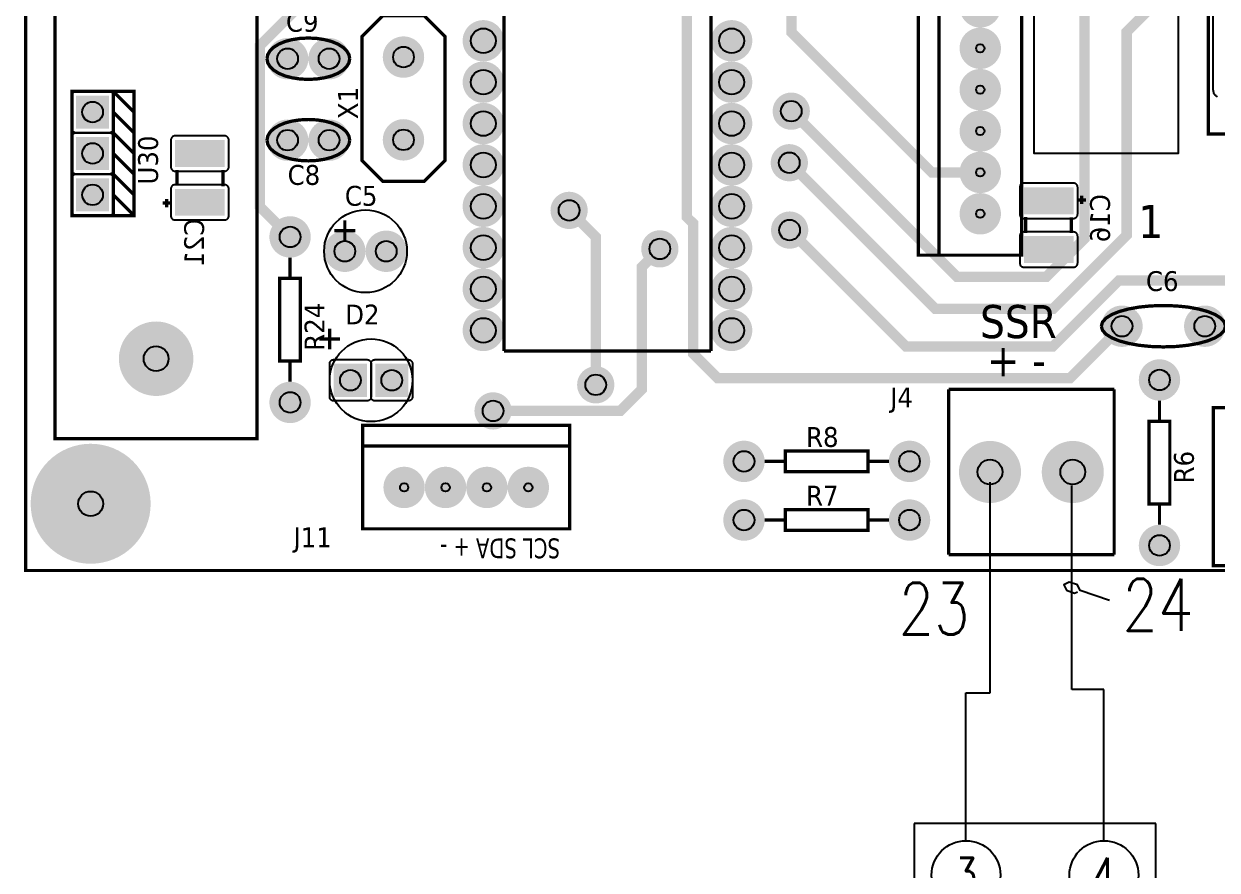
# Model space of a CAD drawing. Header units: millimetres. Extents: x 123.5 to 144.3, y 105.4 to 121.6.
# Drawn here: x 129.472 to 133.797, y 109.283 to 112.351 of the extents above; entities that cross this region are included whole.
import ezdxf
from ezdxf.enums import TextEntityAlignment as Align

# ---------------------------------------------------------------- set-up
doc = ezdxf.new("R2010")
doc.units = ezdxf.units.MM
for name, color, linetype in [('DESC', 250, 'Continuous'), ('SYMS', 7, 'Continuous'), ('TAGS', 250, 'Continuous'), ('TERMS', 250, 'Continuous'), ('WIRES', 7, 'Continuous')]:
    doc.layers.add(name, color=color, linetype=linetype)
doc.layers.add('WIRENO', color=7, linetype='Continuous', true_color=0x000000)
doc.styles.get("Standard").update_dxf_attribs({"font": 'tahoma.ttf'})
doc.styles.add('WD', font='romans.shx')

# ---------------------------------------------------------------- blocks, each defined once
blk = doc.blocks.new('RPAD')
blk.add_trace([(-0.5, -0.5), (-0.5, 0.5), (0.5, -0.5), (0.5, 0.5)])
blk = doc.blocks.new('EPAD')
at = {"const_width": 0.5}
blk.add_lwpolyline([(-0.25, 0, 1), (0.25, 0, 1)], format="xyb", close=True, dxfattribs=at)
blk = doc.blocks.new('IncubadoraCard')
for points, const_width in [([(129.93, 110.7993), (135.0875, 110.7993), (135.0875, 114.5355), (129.93, 114.5355), (129.93, 110.7993)], 0.008), ([(129.93, 110.7993), (135.0875, 110.7993), (135.0875, 114.5355), (129.93, 114.5355), (129.93, 110.7993)], 0.008), ([(129.93, 110.7993), (135.0875, 110.7993), (135.0875, 114.5355), (129.93, 114.5355), (129.93, 110.7993)], 0.008), ([(132.087, 111.5614), (132.337, 111.5614), (132.337, 113.6614), (132.087, 113.6614), (132.087, 111.5614)], 0.008), ([(132.087, 111.5614), (132.337, 111.5614), (132.337, 113.6614), (132.087, 113.6614), (132.087, 111.5614)], 0.008), ([(132.087, 111.5614), (132.337, 111.5614), (132.337, 113.6614), (132.087, 113.6614), (132.087, 111.5614)], 0.008), ([(132.137, 111.5614), (132.137, 113.6614)], 0.008), ([(132.137, 111.5614), (132.137, 113.6614)], 0.008), ([(132.137, 111.5614), (132.137, 113.6614)], 0.008), ([(131.0862, 113.3295), (131.0862, 111.3295)], 0.008), ([(131.0862, 113.3295), (131.0862, 111.3295)], 0.008), ([(131.0862, 113.3295), (131.0862, 111.3295)], 0.008), ([(131.5862, 113.3295), (131.5862, 111.3295)], 0.008), ([(131.5862, 113.3295), (131.5862, 111.3295)], 0.008), ([(131.5862, 113.3295), (131.5862, 111.3295)], 0.008), ([(132.237, 111.7614), (132.1198, 111.7614), (131.7807, 112.1004), (131.7807, 112.5313), (131.7603, 112.5517)], 0.025), ([(130.0015, 111.1182), (130.4897, 111.1182), (130.4897, 112.4962), (130.0015, 112.4962), (130.0015, 111.1182)], 0.008), ([(130.0015, 111.1182), (130.4897, 111.1182), (130.4897, 112.4962), (130.0015, 112.4962), (130.0015, 111.1182)], 0.008), ([(130.0015, 111.1182), (130.4897, 111.1182), (130.4897, 112.4962), (130.0015, 112.4962), (130.0015, 111.1182)], 0.008), ([(131.7803, 111.9094), (132.1808, 111.509), (132.3965, 111.509), (132.489, 111.6015), (132.489, 112.2165), (132.7567, 112.4842)], 0.025), ([(132.9269, 112.4374), (132.5908, 112.1013), (132.5908, 111.6097), (132.4129, 111.4318), (132.1286, 111.4318), (131.7756, 111.7848)], 0.025), ([(130.5693, 111.6055), (130.496, 111.6788), (130.496, 112.0673), (130.5882, 112.1594), (130.8392, 112.1594), (130.9457, 112.2795)], 0.025), ([(131.5283, 112.2778), (131.5283, 111.6529), (131.543, 111.6383), (131.543, 111.3239), (131.6031, 111.2638), (132.4535, 111.2638), (132.5795, 111.3897)], 0.025), ([(132.7882, 111.8543), (133.9417, 111.8543), (133.9417, 112.2362), (132.7882, 112.2362), (132.7882, 111.8543)], 0.008), ([(132.7882, 111.8543), (133.9417, 111.8543), (133.9417, 112.2362), (132.7882, 112.2362), (132.7882, 111.8543)], 0.008), ([(132.7882, 111.8543), (133.9417, 111.8543), (133.9417, 112.2362), (132.7882, 112.2362), (132.7882, 111.8543)], 0.008), ([(130.7433, 111.7901), (130.7433, 112.0901), (130.7933, 112.1401), (130.8933, 112.1401), (130.9433, 112.0901), (130.9433, 111.7901), (130.8933, 111.7401), (130.7933, 111.7401), (130.7433, 111.7901)], 0.008), ([(130.7433, 111.7901), (130.7433, 112.0901), (130.7933, 112.1401), (130.8933, 112.1401), (130.9433, 112.0901), (130.9433, 111.7901), (130.8933, 111.7401), (130.7933, 111.7401), (130.7433, 111.7901)], 0.008), ([(130.7433, 111.7901), (130.7433, 112.0901), (130.7933, 112.1401), (130.8933, 112.1401), (130.9433, 112.0901), (130.9433, 111.7901), (130.8933, 111.7401), (130.7933, 111.7401), (130.7433, 111.7901)], 0.008), ([(130.5134, 112.0362), (130.5154, 112.0464), (130.5211, 112.0558), (130.5303, 112.0643), (130.5424, 112.0717), (130.5571, 112.0778), (130.5741, 112.0823), (130.593, 112.0852), (130.6134, 112.0862)], 0.008), ([(130.5134, 112.0362), (130.5154, 112.0464), (130.5211, 112.0558), (130.5303, 112.0643), (130.5424, 112.0717), (130.5571, 112.0778), (130.5741, 112.0823), (130.593, 112.0852), (130.6134, 112.0862)], 0.008), ([(130.5134, 112.0362), (130.5154, 112.0464), (130.5211, 112.0558), (130.5303, 112.0643), (130.5424, 112.0717), (130.5571, 112.0778), (130.5741, 112.0823), (130.593, 112.0852), (130.6134, 112.0862)], 0.008), ([(130.7134, 112.0362), (130.7114, 112.0464), (130.7056, 112.0558), (130.6965, 112.0643), (130.6844, 112.0717), (130.6696, 112.0778), (130.6526, 112.0823), (130.6338, 112.0852), (130.6134, 112.0862)], 0.008), ([(130.7134, 112.0362), (130.7114, 112.0464), (130.7056, 112.0558), (130.6965, 112.0643), (130.6844, 112.0717), (130.6696, 112.0778), (130.6526, 112.0823), (130.6338, 112.0852), (130.6134, 112.0862)], 0.008), ([(130.7134, 112.0362), (130.7114, 112.0464), (130.7056, 112.0558), (130.6965, 112.0643), (130.6844, 112.0717), (130.6696, 112.0778), (130.6526, 112.0823), (130.6338, 112.0852), (130.6134, 112.0862)], 0.008), ([(130.5134, 112.0362), (130.5154, 112.026), (130.5211, 112.0166), (130.5303, 112.0081), (130.5424, 112.0007), (130.5571, 111.9946), (130.5741, 111.9901), (130.593, 111.9872), (130.6134, 111.9862)], 0.008), ([(130.5134, 112.0362), (130.5154, 112.026), (130.5211, 112.0166), (130.5303, 112.0081), (130.5424, 112.0007), (130.5571, 111.9946), (130.5741, 111.9901), (130.593, 111.9872), (130.6134, 111.9862)], 0.008), ([(130.5134, 112.0362), (130.5154, 112.026), (130.5211, 112.0166), (130.5303, 112.0081), (130.5424, 112.0007), (130.5571, 111.9946), (130.5741, 111.9901), (130.593, 111.9872), (130.6134, 111.9862)], 0.008), ([(130.7134, 112.0362), (130.7114, 112.026), (130.7056, 112.0166), (130.6965, 112.0081), (130.6844, 112.0007), (130.6696, 111.9946), (130.6526, 111.9901), (130.6338, 111.9872), (130.6134, 111.9862)], 0.008), ([(130.7134, 112.0362), (130.7114, 112.026), (130.7056, 112.0166), (130.6965, 112.0081), (130.6844, 112.0007), (130.6696, 111.9946), (130.6526, 111.9901), (130.6338, 111.9872), (130.6134, 111.9862)], 0.008), ([(130.7134, 112.0362), (130.7114, 112.026), (130.7056, 112.0166), (130.6965, 112.0081), (130.6844, 112.0007), (130.6696, 111.9946), (130.6526, 111.9901), (130.6338, 111.9872), (130.6134, 111.9862)], 0.008), ([(130.0421, 111.6572), (130.1421, 111.6572), (130.1421, 111.9572), (130.0421, 111.9572), (130.0421, 111.6572)], 0.008), ([(130.0421, 111.6572), (130.1421, 111.6572), (130.1421, 111.9572), (130.0421, 111.9572), (130.0421, 111.6572)], 0.008), ([(130.0421, 111.6572), (130.1421, 111.6572), (130.1421, 111.9572), (130.0421, 111.9572), (130.0421, 111.6572)], 0.008), ([(130.1421, 111.9572), (130.1921, 111.9572), (130.1921, 111.6572), (130.1421, 111.6572)], 0.008), ([(130.1421, 111.9572), (130.1921, 111.9072)], 0.008), ([(130.1421, 111.9572), (130.1921, 111.9572), (130.1921, 111.6572), (130.1421, 111.6572)], 0.008), ([(130.1421, 111.9572), (130.1921, 111.9072)], 0.008), ([(130.1421, 111.9572), (130.1921, 111.9572), (130.1921, 111.6572), (130.1421, 111.6572)], 0.008), ([(130.1421, 111.9572), (130.1921, 111.9072)], 0.008), ([(130.1421, 111.9072), (130.1921, 111.8572)], 0.008), ([(130.1421, 111.9072), (130.1921, 111.8572)], 0.008), ([(130.1421, 111.9072), (130.1921, 111.8572)], 0.008), ([(130.5134, 111.8393), (130.5154, 111.8495), (130.5211, 111.859), (130.5303, 111.8675), (130.5424, 111.8748), (130.5571, 111.8809), (130.5741, 111.8855), (130.593, 111.8883), (130.6134, 111.8893)], 0.008), ([(130.5134, 111.8393), (130.5154, 111.8495), (130.5211, 111.859), (130.5303, 111.8675), (130.5424, 111.8748), (130.5571, 111.8809), (130.5741, 111.8855), (130.593, 111.8883), (130.6134, 111.8893)], 0.008), ([(130.5134, 111.8393), (130.5154, 111.8495), (130.5211, 111.859), (130.5303, 111.8675), (130.5424, 111.8748), (130.5571, 111.8809), (130.5741, 111.8855), (130.593, 111.8883), (130.6134, 111.8893)], 0.008), ([(130.7134, 111.8393), (130.7114, 111.8495), (130.7056, 111.859), (130.6965, 111.8675), (130.6844, 111.8748), (130.6696, 111.8809), (130.6526, 111.8855), (130.6338, 111.8883), (130.6134, 111.8893)], 0.008), ([(130.7134, 111.8393), (130.7114, 111.8495), (130.7056, 111.859), (130.6965, 111.8675), (130.6844, 111.8748), (130.6696, 111.8809), (130.6526, 111.8855), (130.6338, 111.8883), (130.6134, 111.8893)], 0.008), ([(130.7134, 111.8393), (130.7114, 111.8495), (130.7056, 111.859), (130.6965, 111.8675), (130.6844, 111.8748), (130.6696, 111.8809), (130.6526, 111.8855), (130.6338, 111.8883), (130.6134, 111.8893)], 0.008), ([(130.1421, 111.8572), (130.1921, 111.8072)], 0.008), ([(130.1421, 111.8572), (130.1921, 111.8072)], 0.008), ([(130.1421, 111.8572), (130.1921, 111.8072)], 0.008), ([(130.5134, 111.8393), (130.5154, 111.8292), (130.5211, 111.8197), (130.5303, 111.8112), (130.5424, 111.8038), (130.5571, 111.7978), (130.5741, 111.7932), (130.593, 111.7903), (130.6134, 111.7893)], 0.008), ([(130.5134, 111.8393), (130.5154, 111.8292), (130.5211, 111.8197), (130.5303, 111.8112), (130.5424, 111.8038), (130.5571, 111.7978), (130.5741, 111.7932), (130.593, 111.7903), (130.6134, 111.7893)], 0.008), ([(130.5134, 111.8393), (130.5154, 111.8292), (130.5211, 111.8197), (130.5303, 111.8112), (130.5424, 111.8038), (130.5571, 111.7978), (130.5741, 111.7932), (130.593, 111.7903), (130.6134, 111.7893)], 0.008), ([(130.7134, 111.8393), (130.7114, 111.8292), (130.7056, 111.8197), (130.6965, 111.8112), (130.6844, 111.8038), (130.6696, 111.7978), (130.6526, 111.7932), (130.6338, 111.7903), (130.6134, 111.7893)], 0.008), ([(130.7134, 111.8393), (130.7114, 111.8292), (130.7056, 111.8197), (130.6965, 111.8112), (130.6844, 111.8038), (130.6696, 111.7978), (130.6526, 111.7932), (130.6338, 111.7903), (130.6134, 111.7893)], 0.008), ([(130.7134, 111.8393), (130.7114, 111.8292), (130.7056, 111.8197), (130.6965, 111.8112), (130.6844, 111.8038), (130.6696, 111.7978), (130.6526, 111.7932), (130.6338, 111.7903), (130.6134, 111.7893)], 0.008), ([(130.1421, 111.8072), (130.1921, 111.7572)], 0.008), ([(130.1421, 111.8072), (130.1921, 111.7572)], 0.008), ([(130.1421, 111.8072), (130.1921, 111.7572)], 0.008), ([(130.1421, 111.7572), (130.1921, 111.7072)], 0.008), ([(130.1421, 111.7572), (130.1921, 111.7072)], 0.008), ([(130.1421, 111.7572), (130.1921, 111.7072)], 0.008), ([(130.2962, 111.7671), (130.2962, 111.7291)], 0.008), ([(130.2962, 111.7671), (130.2962, 111.7291)], 0.008), ([(130.2962, 111.7671), (130.2962, 111.7291)], 0.008), ([(130.4072, 111.7671), (130.4072, 111.7281)], 0.008), ([(130.4072, 111.7671), (130.4072, 111.7281)], 0.008), ([(130.4072, 111.7671), (130.4072, 111.7281)], 0.008), ([(130.1421, 111.7072), (130.1921, 111.6572)], 0.008), ([(130.1421, 111.7072), (130.1921, 111.6572)], 0.008), ([(130.1421, 111.7072), (130.1921, 111.6572)], 0.008), ([(132.4824, 111.6849), (132.4824, 111.7049)], 0.008), ([(132.4824, 111.6849), (132.4824, 111.7049)], 0.008), ([(132.4824, 111.6849), (132.4824, 111.7049)], 0.008), ([(130.2812, 111.6871), (130.2612, 111.6871)], 0.008), ([(130.2812, 111.6871), (130.2612, 111.6871)], 0.008), ([(130.2812, 111.6871), (130.2612, 111.6871)], 0.008), ([(130.2712, 111.6971), (130.2712, 111.6771)], 0.008), ([(130.2712, 111.6971), (130.2712, 111.6771)], 0.008), ([(130.2712, 111.6971), (130.2712, 111.6771)], 0.008), ([(131.3079, 111.248), (131.3079, 111.6052), (131.2435, 111.6696)], 0.025), ([(132.4724, 111.6949), (132.4924, 111.6949)], 0.008), ([(132.4724, 111.6949), (132.4924, 111.6949)], 0.008), ([(132.4724, 111.6949), (132.4924, 111.6949)], 0.008), ([(130.7016, 111.6458), (130.7016, 111.5958)], 0.008), ([(130.7016, 111.6458), (130.7016, 111.5958)], 0.008), ([(130.7016, 111.6458), (130.7016, 111.5958)], 0.008), ([(132.3464, 111.6149), (132.3464, 111.6539)], 0.008), ([(132.3464, 111.6149), (132.3464, 111.6539)], 0.008), ([(132.3464, 111.6149), (132.3464, 111.6539)], 0.008), ([(132.4574, 111.6149), (132.4574, 111.6529)], 0.008), ([(132.4574, 111.6149), (132.4574, 111.6529)], 0.008), ([(132.4574, 111.6149), (132.4574, 111.6529)], 0.008), ([(130.6766, 111.6208), (130.7266, 111.6208)], 0.008), ([(130.6766, 111.6208), (130.7266, 111.6208)], 0.008), ([(130.6766, 111.6208), (130.7266, 111.6208)], 0.008), ([(131.7764, 111.622), (132.0576, 111.3408), (132.4125, 111.3408), (132.5717, 111.5), (132.9732, 111.5)], 0.025), ([(131.0598, 111.185), (131.3669, 111.185), (131.4192, 111.2373), (131.4192, 111.5329), (131.4628, 111.5766)], 0.025), ([(130.5693, 111.5555), (130.5693, 111.5055)], 0.008), ([(130.5693, 111.5555), (130.5693, 111.5055)], 0.008), ([(130.5693, 111.5555), (130.5693, 111.5055)], 0.008), ([(130.5443, 111.3055), (130.5943, 111.3055), (130.5943, 111.5055), (130.5443, 111.5055), (130.5443, 111.3055)], 0.008), ([(130.5443, 111.3055), (130.5943, 111.3055), (130.5943, 111.5055), (130.5443, 111.5055), (130.5443, 111.3055)], 0.008), ([(130.5443, 111.3055), (130.5943, 111.3055), (130.5943, 111.5055), (130.5443, 111.5055), (130.5443, 111.3055)], 0.008), ([(132.5295, 111.3897), (132.5325, 111.3999), (132.5412, 111.4094), (132.5548, 111.4179), (132.573, 111.4252), (132.5952, 111.4313), (132.6207, 111.4359), (132.649, 111.4387), (132.6795, 111.4397)], 0.008), ([(132.5295, 111.3897), (132.5325, 111.3999), (132.5412, 111.4094), (132.5548, 111.4179), (132.573, 111.4252), (132.5952, 111.4313), (132.6207, 111.4359), (132.649, 111.4387), (132.6795, 111.4397)], 0.008), ([(132.5295, 111.3897), (132.5325, 111.3999), (132.5412, 111.4094), (132.5548, 111.4179), (132.573, 111.4252), (132.5952, 111.4313), (132.6207, 111.4359), (132.649, 111.4387), (132.6795, 111.4397)], 0.008), ([(132.8295, 111.3897), (132.8266, 111.3999), (132.818, 111.4094), (132.8045, 111.4179), (132.7864, 111.4252), (132.7643, 111.4313), (132.7388, 111.4359), (132.7104, 111.4387), (132.6795, 111.4397)], 0.008), ([(132.8295, 111.3897), (132.8266, 111.3999), (132.818, 111.4094), (132.8045, 111.4179), (132.7864, 111.4252), (132.7643, 111.4313), (132.7388, 111.4359), (132.7104, 111.4387), (132.6795, 111.4397)], 0.008), ([(132.8295, 111.3897), (132.8266, 111.3999), (132.818, 111.4094), (132.8045, 111.4179), (132.7864, 111.4252), (132.7643, 111.4313), (132.7388, 111.4359), (132.7104, 111.4387), (132.6795, 111.4397)], 0.008), ([(130.665, 111.384), (130.665, 111.334)], 0.008), ([(130.665, 111.384), (130.665, 111.334)], 0.008), ([(130.665, 111.384), (130.665, 111.334)], 0.008), ([(132.5295, 111.3897), (132.5325, 111.3796), (132.5412, 111.3701), (132.5548, 111.3616), (132.573, 111.3542), (132.5952, 111.3482), (132.6207, 111.3436), (132.649, 111.3407), (132.6795, 111.3397)], 0.008), ([(132.5295, 111.3897), (132.5325, 111.3796), (132.5412, 111.3701), (132.5548, 111.3616), (132.573, 111.3542), (132.5952, 111.3482), (132.6207, 111.3436), (132.649, 111.3407), (132.6795, 111.3397)], 0.008), ([(132.5295, 111.3897), (132.5325, 111.3796), (132.5412, 111.3701), (132.5548, 111.3616), (132.573, 111.3542), (132.5952, 111.3482), (132.6207, 111.3436), (132.649, 111.3407), (132.6795, 111.3397)], 0.008), ([(132.8295, 111.3897), (132.8266, 111.3796), (132.818, 111.3701), (132.8045, 111.3616), (132.7864, 111.3542), (132.7643, 111.3482), (132.7388, 111.3436), (132.7104, 111.3407), (132.6795, 111.3397)], 0.008), ([(132.8295, 111.3897), (132.8266, 111.3796), (132.818, 111.3701), (132.8045, 111.3616), (132.7864, 111.3542), (132.7643, 111.3482), (132.7388, 111.3436), (132.7104, 111.3407), (132.6795, 111.3397)], 0.008), ([(132.8295, 111.3897), (132.8266, 111.3796), (132.818, 111.3701), (132.8045, 111.3616), (132.7864, 111.3542), (132.7643, 111.3482), (132.7388, 111.3436), (132.7104, 111.3407), (132.6795, 111.3397)], 0.008), ([(130.64, 111.359), (130.69, 111.359)], 0.008), ([(130.64, 111.359), (130.69, 111.359)], 0.008), ([(130.64, 111.359), (130.69, 111.359)], 0.008), ([(131.5862, 111.3295), (131.0862, 111.3295)], 0.008), ([(131.5862, 111.3295), (131.0862, 111.3295)], 0.008), ([(131.5862, 111.3295), (131.0862, 111.3295)], 0.008), ([(130.5693, 111.3055), (130.5693, 111.2555)], 0.008), ([(130.5693, 111.3055), (130.5693, 111.2555)], 0.008), ([(130.5693, 111.3055), (130.5693, 111.2555)], 0.008), ([(132.1606, 110.8374), (132.1606, 111.2374)], 0.008), ([(132.5606, 111.2374), (132.1606, 111.2374)], 0.008), ([(132.1606, 110.8374), (132.1606, 111.2374)], 0.008), ([(132.5606, 111.2374), (132.1606, 111.2374)], 0.008), ([(132.1606, 110.8374), (132.1606, 111.2374)], 0.008), ([(132.5606, 111.2374), (132.1606, 111.2374)], 0.008), ([(132.5606, 110.8374), (132.5606, 111.2374)], 0.008), ([(132.5606, 110.8374), (132.5606, 111.2374)], 0.008), ([(132.5606, 110.8374), (132.5606, 111.2374)], 0.008), ([(132.6701, 111.2098), (132.6701, 111.1598)], 0.008), ([(132.6701, 111.2098), (132.6701, 111.1598)], 0.008), ([(132.6701, 111.2098), (132.6701, 111.1598)], 0.008), ([(132.8, 110.811), (133.9535, 110.811), (133.9535, 111.1929), (132.8, 111.1929), (132.8, 110.811)], 0.008), ([(132.8, 110.811), (133.9535, 110.811), (133.9535, 111.1929), (132.8, 111.1929), (132.8, 110.811)], 0.008), ([(132.8, 110.811), (133.9535, 110.811), (133.9535, 111.1929), (132.8, 111.1929), (132.8, 110.811)], 0.008), ([(132.6451, 110.9598), (132.6951, 110.9598), (132.6951, 111.1598), (132.6451, 111.1598), (132.6451, 110.9598)], 0.008), ([(132.6451, 110.9598), (132.6951, 110.9598), (132.6951, 111.1598), (132.6451, 111.1598), (132.6451, 110.9598)], 0.008), ([(132.6451, 110.9598), (132.6951, 110.9598), (132.6951, 111.1598), (132.6451, 111.1598), (132.6451, 110.9598)], 0.008), ([(130.7449, 110.9), (131.2449, 110.9), (131.2449, 111.15), (130.7449, 111.15), (130.7449, 110.9)], 0.008), ([(130.7449, 110.9), (131.2449, 110.9), (131.2449, 111.15), (130.7449, 111.15), (130.7449, 110.9)], 0.008), ([(130.7449, 110.9), (131.2449, 110.9), (131.2449, 111.15), (130.7449, 111.15), (130.7449, 110.9)], 0.008), ([(130.7449, 111.1), (131.2449, 111.1)], 0.008), ([(130.7449, 111.1), (131.2449, 111.1)], 0.008), ([(130.7449, 111.1), (131.2449, 111.1)], 0.008), ([(131.7661, 111.038), (131.9661, 111.038), (131.9661, 111.088), (131.7661, 111.088), (131.7661, 111.038)], 0.008), ([(131.7661, 111.038), (131.9661, 111.038), (131.9661, 111.088), (131.7661, 111.088), (131.7661, 111.038)], 0.008), ([(131.7661, 111.038), (131.9661, 111.038), (131.9661, 111.088), (131.7661, 111.088), (131.7661, 111.038)], 0.008), ([(131.7161, 111.063), (131.7661, 111.063)], 0.008), ([(131.7161, 111.063), (131.7661, 111.063)], 0.008), ([(131.7161, 111.063), (131.7661, 111.063)], 0.008), ([(131.9661, 111.063), (132.0161, 111.063)], 0.008), ([(131.9661, 111.063), (132.0161, 111.063)], 0.008), ([(131.9661, 111.063), (132.0161, 111.063)], 0.008), ([(132.6701, 110.9598), (132.6701, 110.9098)], 0.008), ([(132.6701, 110.9598), (132.6701, 110.9098)], 0.008), ([(132.6701, 110.9598), (132.6701, 110.9098)], 0.008), ([(131.7161, 110.9212), (131.7661, 110.9212)], 0.008), ([(131.7161, 110.9212), (131.7661, 110.9212)], 0.008), ([(131.7161, 110.9212), (131.7661, 110.9212)], 0.008), ([(131.7661, 110.8962), (131.9661, 110.8962), (131.9661, 110.9462), (131.7661, 110.9462), (131.7661, 110.8962)], 0.008), ([(131.7661, 110.8962), (131.9661, 110.8962), (131.9661, 110.9462), (131.7661, 110.9462), (131.7661, 110.8962)], 0.008), ([(131.7661, 110.8962), (131.9661, 110.8962), (131.9661, 110.9462), (131.7661, 110.9462), (131.7661, 110.8962)], 0.008), ([(131.9661, 110.9212), (132.0161, 110.9212)], 0.008), ([(131.9661, 110.9212), (132.0161, 110.9212)], 0.008), ([(131.9661, 110.9212), (132.0161, 110.9212)], 0.008), ([(132.5606, 110.8374), (132.1606, 110.8374)], 0.008), ([(132.5606, 110.8374), (132.1606, 110.8374)], 0.008), ([(132.5606, 110.8374), (132.1606, 110.8374)], 0.008)]:
    blk.add_lwpolyline(points, dxfattribs=dict(const_width=const_width))
for points in [[(132.3663, 113.5189), (132.3663, 111.8079), (132.7159, 111.8079), (132.7159, 113.5189), (132.3663, 113.5189)], [(132.8106, 111.9435), (132.809, 111.9445), (132.8074, 111.9457), (132.806, 111.9469), (132.8047, 111.9484), (132.8036, 111.9499), (132.8026, 111.9515), (132.8018, 111.9533), (132.8011, 111.9551), (132.8006, 111.9571), (132.8003, 111.9591), (132.8002, 111.9612), (132.8002, 112.1412), (132.8003, 112.1432), (132.8006, 112.1452), (132.8011, 112.1472), (132.8018, 112.149), (132.8026, 112.1508), (132.8036, 112.1524), (132.8047, 112.154), (132.806, 112.1554), (132.8074, 112.1567), (132.809, 112.1578), (132.8106, 112.1588)]]:
    blk.add_lwpolyline(points)
for points in [[(130.1421, 111.9472), (130.1421, 111.8672), (130.142, 111.8662), (130.1419, 111.8652), (130.1417, 111.8642), (130.1413, 111.8633), (130.1409, 111.8624), (130.1404, 111.8616), (130.1398, 111.8608), (130.1392, 111.8601), (130.1385, 111.8595), (130.1377, 111.8589), (130.1369, 111.8584), (130.136, 111.858), (130.1351, 111.8576), (130.1341, 111.8574), (130.1331, 111.8573), (130.1321, 111.8572), (130.0521, 111.8572), (130.0511, 111.8573), (130.05, 111.8574), (130.0491, 111.8576), (130.0482, 111.858), (130.0473, 111.8584), (130.0465, 111.8589), (130.0457, 111.8595), (130.045, 111.8601), (130.0443, 111.8608), (130.0438, 111.8616), (130.0433, 111.8624), (130.0429, 111.8633), (130.0425, 111.8642), (130.0423, 111.8652), (130.0421, 111.8662), (130.0421, 111.8672), (130.0421, 111.9472), (130.0421, 111.9482), (130.0423, 111.9492), (130.0425, 111.9502), (130.0429, 111.9511), (130.0433, 111.952), (130.0438, 111.9528), (130.0443, 111.9536), (130.045, 111.9543), (130.0457, 111.955), (130.0465, 111.9555), (130.0473, 111.956), (130.0482, 111.9564), (130.0491, 111.9568), (130.05, 111.957), (130.0511, 111.9572), (130.0521, 111.9572), (130.1321, 111.9572), (130.1331, 111.9572), (130.1341, 111.957), (130.1351, 111.9568), (130.136, 111.9564), (130.1369, 111.956), (130.1377, 111.9555), (130.1385, 111.955), (130.1392, 111.9543), (130.1398, 111.9536), (130.1404, 111.9528), (130.1409, 111.952), (130.1413, 111.9511), (130.1417, 111.9502), (130.1419, 111.9492), (130.142, 111.9482), (130.1421, 111.9472)], [(130.1421, 111.8472), (130.1421, 111.7672), (130.142, 111.7662), (130.1419, 111.7652), (130.1417, 111.7642), (130.1413, 111.7633), (130.1409, 111.7624), (130.1404, 111.7616), (130.1398, 111.7608), (130.1392, 111.7601), (130.1385, 111.7595), (130.1377, 111.7589), (130.1369, 111.7584), (130.136, 111.758), (130.1351, 111.7576), (130.1341, 111.7574), (130.1331, 111.7573), (130.1321, 111.7572), (130.0521, 111.7572), (130.0511, 111.7573), (130.05, 111.7574), (130.0491, 111.7576), (130.0482, 111.758), (130.0473, 111.7584), (130.0465, 111.7589), (130.0457, 111.7595), (130.045, 111.7601), (130.0443, 111.7608), (130.0438, 111.7616), (130.0433, 111.7624), (130.0429, 111.7633), (130.0425, 111.7642), (130.0423, 111.7652), (130.0421, 111.7662), (130.0421, 111.7672), (130.0421, 111.8472), (130.0421, 111.8482), (130.0423, 111.8492), (130.0425, 111.8502), (130.0429, 111.8511), (130.0433, 111.852), (130.0438, 111.8528), (130.0443, 111.8536), (130.045, 111.8543), (130.0457, 111.855), (130.0465, 111.8555), (130.0473, 111.856), (130.0482, 111.8564), (130.0491, 111.8568), (130.05, 111.857), (130.0511, 111.8572), (130.0521, 111.8572), (130.1321, 111.8572), (130.1331, 111.8572), (130.1341, 111.857), (130.1351, 111.8568), (130.136, 111.8564), (130.1369, 111.856), (130.1377, 111.8555), (130.1385, 111.855), (130.1392, 111.8543), (130.1398, 111.8536), (130.1404, 111.8528), (130.1409, 111.852), (130.1413, 111.8511), (130.1417, 111.8502), (130.1419, 111.8492), (130.142, 111.8482), (130.1421, 111.8472)], [(130.2812, 111.8396), (130.2812, 111.7746), (130.2812, 111.7735), (130.2814, 111.7725), (130.2816, 111.7716), (130.282, 111.7706), (130.2824, 111.7698), (130.2829, 111.7689), (130.2834, 111.7682), (130.2841, 111.7675), (130.2848, 111.7668), (130.2855, 111.7662), (130.2864, 111.7657), (130.2872, 111.7653), (130.2882, 111.765), (130.2891, 111.7648), (130.2901, 111.7646), (130.2912, 111.7646), (130.4112, 111.7646), (130.4122, 111.7646), (130.4132, 111.7648), (130.4142, 111.765), (130.4151, 111.7653), (130.416, 111.7657), (130.4168, 111.7662), (130.4176, 111.7668), (130.4183, 111.7675), (130.4189, 111.7682), (130.4195, 111.7689), (130.42, 111.7698), (130.4204, 111.7706), (130.4207, 111.7716), (130.421, 111.7725), (130.4211, 111.7735), (130.4212, 111.7746), (130.4212, 111.8396), (130.4211, 111.8406), (130.421, 111.8416), (130.4207, 111.8426), (130.4204, 111.8435), (130.42, 111.8444), (130.4195, 111.8452), (130.4189, 111.846), (130.4183, 111.8467), (130.4176, 111.8473), (130.4168, 111.8479), (130.416, 111.8484), (130.4151, 111.8488), (130.4142, 111.8491), (130.4132, 111.8494), (130.4122, 111.8495), (130.4112, 111.8496), (130.2912, 111.8496), (130.2901, 111.8495), (130.2891, 111.8494), (130.2882, 111.8491), (130.2872, 111.8488), (130.2864, 111.8484), (130.2855, 111.8479), (130.2848, 111.8473), (130.2841, 111.8467), (130.2834, 111.846), (130.2829, 111.8452), (130.2824, 111.8444), (130.282, 111.8435), (130.2816, 111.8426), (130.2814, 111.8416), (130.2812, 111.8406), (130.2812, 111.8396)], [(130.1421, 111.7472), (130.1421, 111.6672), (130.142, 111.6662), (130.1419, 111.6652), (130.1417, 111.6642), (130.1413, 111.6633), (130.1409, 111.6624), (130.1404, 111.6616), (130.1398, 111.6608), (130.1392, 111.6601), (130.1385, 111.6595), (130.1377, 111.6589), (130.1369, 111.6584), (130.136, 111.658), (130.1351, 111.6576), (130.1341, 111.6574), (130.1331, 111.6573), (130.1321, 111.6572), (130.0521, 111.6572), (130.0511, 111.6573), (130.05, 111.6574), (130.0491, 111.6576), (130.0482, 111.658), (130.0473, 111.6584), (130.0465, 111.6589), (130.0457, 111.6595), (130.045, 111.6601), (130.0443, 111.6608), (130.0438, 111.6616), (130.0433, 111.6624), (130.0429, 111.6633), (130.0425, 111.6642), (130.0423, 111.6652), (130.0421, 111.6662), (130.0421, 111.6672), (130.0421, 111.7472), (130.0421, 111.7482), (130.0423, 111.7492), (130.0425, 111.7502), (130.0429, 111.7511), (130.0433, 111.752), (130.0438, 111.7528), (130.0443, 111.7536), (130.045, 111.7543), (130.0457, 111.755), (130.0465, 111.7555), (130.0473, 111.756), (130.0482, 111.7564), (130.0491, 111.7568), (130.05, 111.757), (130.0511, 111.7572), (130.0521, 111.7572), (130.1321, 111.7572), (130.1331, 111.7572), (130.1341, 111.757), (130.1351, 111.7568), (130.136, 111.7564), (130.1369, 111.756), (130.1377, 111.7555), (130.1385, 111.755), (130.1392, 111.7543), (130.1398, 111.7536), (130.1404, 111.7528), (130.1409, 111.752), (130.1413, 111.7511), (130.1417, 111.7502), (130.1419, 111.7492), (130.142, 111.7482), (130.1421, 111.7472)], [(130.2812, 111.7216), (130.2812, 111.6566), (130.2812, 111.6555), (130.2814, 111.6545), (130.2816, 111.6536), (130.282, 111.6526), (130.2824, 111.6518), (130.2829, 111.6509), (130.2834, 111.6502), (130.2841, 111.6495), (130.2848, 111.6488), (130.2855, 111.6482), (130.2864, 111.6477), (130.2872, 111.6473), (130.2882, 111.647), (130.2891, 111.6468), (130.2901, 111.6466), (130.2912, 111.6466), (130.4112, 111.6466), (130.4122, 111.6466), (130.4132, 111.6468), (130.4142, 111.647), (130.4151, 111.6473), (130.416, 111.6477), (130.4168, 111.6482), (130.4176, 111.6488), (130.4183, 111.6495), (130.4189, 111.6502), (130.4195, 111.6509), (130.42, 111.6518), (130.4204, 111.6526), (130.4207, 111.6536), (130.421, 111.6545), (130.4211, 111.6555), (130.4212, 111.6566), (130.4212, 111.7216), (130.4211, 111.7226), (130.421, 111.7236), (130.4207, 111.7246), (130.4204, 111.7255), (130.42, 111.7264), (130.4195, 111.7272), (130.4189, 111.728), (130.4183, 111.7287), (130.4176, 111.7293), (130.4168, 111.7299), (130.416, 111.7304), (130.4151, 111.7308), (130.4142, 111.7311), (130.4132, 111.7314), (130.4122, 111.7315), (130.4112, 111.7316), (130.2912, 111.7316), (130.2901, 111.7315), (130.2891, 111.7314), (130.2882, 111.7311), (130.2872, 111.7308), (130.2864, 111.7304), (130.2855, 111.7299), (130.2848, 111.7293), (130.2841, 111.7287), (130.2834, 111.728), (130.2829, 111.7272), (130.2824, 111.7264), (130.282, 111.7255), (130.2816, 111.7246), (130.2814, 111.7236), (130.2812, 111.7226), (130.2812, 111.7216)], [(132.4724, 111.6604), (132.4724, 111.7254), (132.4723, 111.7264), (132.4722, 111.7274), (132.4719, 111.7284), (132.4716, 111.7293), (132.4712, 111.7302), (132.4707, 111.731), (132.4701, 111.7318), (132.4695, 111.7325), (132.4688, 111.7331), (132.468, 111.7337), (132.4672, 111.7342), (132.4663, 111.7346), (132.4654, 111.7349), (132.4644, 111.7352), (132.4634, 111.7353), (132.4624, 111.7354), (132.3424, 111.7354), (132.3413, 111.7353), (132.3403, 111.7352), (132.3393, 111.7349), (132.3384, 111.7346), (132.3375, 111.7342), (132.3367, 111.7337), (132.336, 111.7331), (132.3353, 111.7325), (132.3346, 111.7318), (132.334, 111.731), (132.3335, 111.7302), (132.3331, 111.7293), (132.3328, 111.7284), (132.3326, 111.7274), (132.3324, 111.7264), (132.3324, 111.7254), (132.3324, 111.6604), (132.3324, 111.6594), (132.3326, 111.6583), (132.3328, 111.6574), (132.3331, 111.6565), (132.3335, 111.6556), (132.334, 111.6548), (132.3346, 111.654), (132.3353, 111.6533), (132.336, 111.6526), (132.3367, 111.6521), (132.3375, 111.6516), (132.3384, 111.6512), (132.3393, 111.6508), (132.3403, 111.6506), (132.3413, 111.6504), (132.3424, 111.6504), (132.4624, 111.6504), (132.4634, 111.6504), (132.4644, 111.6506), (132.4654, 111.6508), (132.4663, 111.6512), (132.4672, 111.6516), (132.468, 111.6521), (132.4688, 111.6526), (132.4695, 111.6533), (132.4701, 111.654), (132.4707, 111.6548), (132.4712, 111.6556), (132.4716, 111.6565), (132.4719, 111.6574), (132.4722, 111.6583), (132.4723, 111.6594), (132.4724, 111.6604)], [(132.4724, 111.5424), (132.4724, 111.6074), (132.4723, 111.6084), (132.4722, 111.6094), (132.4719, 111.6104), (132.4716, 111.6113), (132.4712, 111.6122), (132.4707, 111.613), (132.4701, 111.6138), (132.4695, 111.6145), (132.4688, 111.6151), (132.468, 111.6157), (132.4672, 111.6162), (132.4663, 111.6166), (132.4654, 111.6169), (132.4644, 111.6172), (132.4634, 111.6173), (132.4624, 111.6174), (132.3424, 111.6174), (132.3413, 111.6173), (132.3403, 111.6172), (132.3393, 111.6169), (132.3384, 111.6166), (132.3375, 111.6162), (132.3367, 111.6157), (132.336, 111.6151), (132.3353, 111.6145), (132.3346, 111.6138), (132.334, 111.613), (132.3335, 111.6122), (132.3331, 111.6113), (132.3328, 111.6104), (132.3326, 111.6094), (132.3324, 111.6084), (132.3324, 111.6074), (132.3324, 111.5424), (132.3324, 111.5414), (132.3326, 111.5403), (132.3328, 111.5394), (132.3331, 111.5385), (132.3335, 111.5376), (132.334, 111.5368), (132.3346, 111.536), (132.3353, 111.5353), (132.336, 111.5346), (132.3367, 111.5341), (132.3375, 111.5336), (132.3384, 111.5332), (132.3393, 111.5328), (132.3403, 111.5326), (132.3413, 111.5324), (132.3424, 111.5324), (132.4624, 111.5324), (132.4634, 111.5324), (132.4644, 111.5326), (132.4654, 111.5328), (132.4663, 111.5332), (132.4672, 111.5336), (132.468, 111.5341), (132.4688, 111.5346), (132.4695, 111.5353), (132.4701, 111.536), (132.4707, 111.5368), (132.4712, 111.5376), (132.4716, 111.5385), (132.4719, 111.5394), (132.4722, 111.5403), (132.4723, 111.5414), (132.4724, 111.5424)], [(130.675, 111.309), (130.755, 111.309), (130.756, 111.309), (130.757, 111.3088), (130.758, 111.3086), (130.7589, 111.3083), (130.7598, 111.3078), (130.7606, 111.3074), (130.7614, 111.3068), (130.7621, 111.3061), (130.7627, 111.3054), (130.7633, 111.3047), (130.7638, 111.3038), (130.7642, 111.303), (130.7645, 111.302), (130.7648, 111.3011), (130.7649, 111.3001), (130.765, 111.299), (130.765, 111.219), (130.7649, 111.218), (130.7648, 111.217), (130.7645, 111.216), (130.7642, 111.2151), (130.7638, 111.2142), (130.7633, 111.2134), (130.7627, 111.2126), (130.7621, 111.2119), (130.7614, 111.2113), (130.7606, 111.2107), (130.7598, 111.2102), (130.7589, 111.2098), (130.758, 111.2095), (130.757, 111.2092), (130.756, 111.2091), (130.755, 111.209), (130.675, 111.209), (130.6739, 111.2091), (130.6729, 111.2092), (130.6719, 111.2095), (130.671, 111.2098), (130.6701, 111.2102), (130.6693, 111.2107), (130.6686, 111.2113), (130.6679, 111.2119), (130.6672, 111.2126), (130.6666, 111.2134), (130.6661, 111.2142), (130.6657, 111.2151), (130.6654, 111.216), (130.6652, 111.217), (130.665, 111.218), (130.665, 111.219), (130.665, 111.299), (130.665, 111.3001), (130.6652, 111.3011), (130.6654, 111.302), (130.6657, 111.303), (130.6661, 111.3038), (130.6666, 111.3047), (130.6672, 111.3054), (130.6679, 111.3061), (130.6686, 111.3068), (130.6693, 111.3074), (130.6701, 111.3078), (130.671, 111.3083), (130.6719, 111.3086), (130.6729, 111.3088), (130.6739, 111.309), (130.675, 111.309)], [(130.775, 111.309), (130.855, 111.309), (130.856, 111.309), (130.857, 111.3088), (130.858, 111.3086), (130.8589, 111.3083), (130.8598, 111.3078), (130.8606, 111.3074), (130.8614, 111.3068), (130.8621, 111.3061), (130.8627, 111.3054), (130.8633, 111.3047), (130.8638, 111.3038), (130.8642, 111.303), (130.8645, 111.302), (130.8648, 111.3011), (130.8649, 111.3001), (130.865, 111.299), (130.865, 111.219), (130.8649, 111.218), (130.8648, 111.217), (130.8645, 111.216), (130.8642, 111.2151), (130.8638, 111.2142), (130.8633, 111.2134), (130.8627, 111.2126), (130.8621, 111.2119), (130.8614, 111.2113), (130.8606, 111.2107), (130.8598, 111.2102), (130.8589, 111.2098), (130.858, 111.2095), (130.857, 111.2092), (130.856, 111.2091), (130.855, 111.209), (130.775, 111.209), (130.7739, 111.2091), (130.7729, 111.2092), (130.7719, 111.2095), (130.771, 111.2098), (130.7701, 111.2102), (130.7693, 111.2107), (130.7686, 111.2113), (130.7679, 111.2119), (130.7672, 111.2126), (130.7666, 111.2134), (130.7661, 111.2142), (130.7657, 111.2151), (130.7654, 111.216), (130.7652, 111.217), (130.765, 111.218), (130.765, 111.219), (130.765, 111.299), (130.765, 111.3001), (130.7652, 111.3011), (130.7654, 111.302), (130.7657, 111.303), (130.7661, 111.3038), (130.7666, 111.3047), (130.7672, 111.3054), (130.7679, 111.3061), (130.7686, 111.3068), (130.7693, 111.3074), (130.7701, 111.3078), (130.771, 111.3083), (130.7719, 111.3086), (130.7729, 111.3088), (130.7739, 111.309), (130.775, 111.309)]]:
    blk.add_lwpolyline(points, close=True)
for centre, radius in [((131.0362, 112.0795), 0.03), ((131.6362, 112.0795), 0.03), ((130.5634, 112.0362), 0.025), ((130.6634, 112.0362), 0.025), ((130.8433, 112.0401), 0.025), ((132.237, 112.0614), 0.01), ((131.0362, 111.9795), 0.03), ((131.6362, 111.9795), 0.03), ((132.237, 111.9614), 0.01), ((131.7803, 111.9094), 0.025), ((130.0921, 111.9072), 0.025), ((131.0362, 111.8795), 0.03), ((131.6362, 111.8795), 0.03), ((130.5634, 111.8393), 0.025), ((130.6634, 111.8393), 0.025), ((130.8433, 111.8401), 0.025), ((132.237, 111.8614), 0.01), ((130.0921, 111.8072), 0.025), ((131.0362, 111.7795), 0.03), ((131.6362, 111.7795), 0.03), ((131.7756, 111.7848), 0.025), ((132.237, 111.7614), 0.01), ((130.0921, 111.7072), 0.025), ((131.0362, 111.6795), 0.03), ((131.6362, 111.6795), 0.03), ((131.2435, 111.6696), 0.025), ((130.7516, 111.5708), 0.1), ((130.7516, 111.5708), 0.1), ((130.7516, 111.5708), 0.1), ((131.7764, 111.622), 0.025), ((132.237, 111.6614), 0.01), ((130.5693, 111.6055), 0.025), ((130.7016, 111.5708), 0.025), ((130.8016, 111.5708), 0.025), ((131.0362, 111.5795), 0.03), ((131.4628, 111.5766), 0.025), ((131.6362, 111.5795), 0.03), ((131.0362, 111.4795), 0.03), ((131.6362, 111.4795), 0.03), ((132.5795, 111.3897), 0.025), ((132.7795, 111.3897), 0.025), ((131.0362, 111.3795), 0.03), ((131.6362, 111.3795), 0.03), ((130.765, 111.259), 0.1), ((130.765, 111.259), 0.1), ((130.765, 111.259), 0.1), ((130.2456, 111.3111), 0.03), ((130.715, 111.259), 0.025), ((130.815, 111.259), 0.025), ((131.3079, 111.248), 0.025), ((132.6701, 111.2598), 0.025), ((130.765, 111.259), 0), ((130.765, 111.259), 0), ((130.765, 111.259), 0), ((130.5693, 111.2055), 0.025), ((131.0598, 111.185), 0.025), ((131.6661, 111.063), 0.025), ((132.0661, 111.063), 0.025), ((132.2606, 111.0374), 0.03), ((132.4606, 111.0374), 0.03), ((130.0874, 110.9606), 0.03), ((130.8449, 111), 0.01), ((130.9449, 111), 0.01), ((131.0449, 111), 0.01), ((131.1449, 111), 0.01), ((131.6661, 110.9212), 0.025), ((132.0661, 110.9212), 0.025), ((132.6701, 110.8598), 0.025)]:
    blk.add_circle(centre, radius)
for name, p, xscale, yscale in [('EPAD', (132.237, 112.1614), 0.1, 0.1), ('EPAD', (131.0362, 112.0795), 0.1, 0.1), ('EPAD', (131.0362, 112.0795), 0.08, 0.08), ('EPAD', (131.6362, 112.0795), 0.1, 0.1), ('EPAD', (131.6362, 112.0795), 0.08, 0.08), ('EPAD', (132.237, 112.0614), 0.1, 0.1), ('EPAD', (130.5634, 112.0362), 0.1, 0.1), ('EPAD', (130.6634, 112.0362), 0.1, 0.1), ('EPAD', (130.8433, 112.0401), 0.1, 0.1), ('EPAD', (130.8433, 112.0401), 0.08, 0.08), ('EPAD', (132.237, 112.0614), 0.08, 0.08), ('EPAD', (130.5634, 112.0362), 0.08, 0.08), ('EPAD', (130.6634, 112.0362), 0.08, 0.08), ('EPAD', (131.0362, 111.9795), 0.1, 0.1), ('EPAD', (131.6362, 111.9795), 0.1, 0.1), ('EPAD', (131.0362, 111.9795), 0.08, 0.08), ('EPAD', (131.6362, 111.9795), 0.08, 0.08), ('EPAD', (132.237, 111.9614), 0.1, 0.1), ('EPAD', (132.237, 111.9614), 0.08, 0.08), ('EPAD', (131.7803, 111.9094), 0.09, 0.09), ('EPAD', (131.7803, 111.9094), 0.07, 0.07), ('EPAD', (131.0362, 111.8795), 0.1, 0.1), ('EPAD', (131.0362, 111.8795), 0.08, 0.08), ('EPAD', (131.6362, 111.8795), 0.1, 0.1), ('EPAD', (131.6362, 111.8795), 0.08, 0.08), ('EPAD', (132.237, 111.8614), 0.1, 0.1), ('EPAD', (130.5634, 111.8393), 0.1, 0.1), ('EPAD', (130.5634, 111.8393), 0.08, 0.08), ('EPAD', (130.6634, 111.8393), 0.1, 0.1), ('EPAD', (130.6634, 111.8393), 0.08, 0.08), ('EPAD', (130.8433, 111.8401), 0.1, 0.1), ('EPAD', (130.8433, 111.8401), 0.08, 0.08), ('EPAD', (132.237, 111.8614), 0.08, 0.08), ('EPAD', (131.0362, 111.7795), 0.1, 0.1), ('EPAD', (131.0362, 111.7795), 0.08, 0.08), ('EPAD', (131.6362, 111.7795), 0.1, 0.1), ('EPAD', (131.6362, 111.7795), 0.08, 0.08), ('EPAD', (131.7756, 111.7848), 0.09, 0.09), ('EPAD', (131.7756, 111.7848), 0.07, 0.07), ('EPAD', (132.237, 111.7614), 0.1, 0.1), ('EPAD', (132.237, 111.7614), 0.08, 0.08), ('EPAD', (131.0362, 111.6795), 0.1, 0.1), ('EPAD', (131.0362, 111.6795), 0.08, 0.08), ('EPAD', (131.2435, 111.6696), 0.09, 0.09), ('EPAD', (131.2435, 111.6696), 0.07, 0.07), ('EPAD', (131.6362, 111.6795), 0.1, 0.1), ('EPAD', (131.6362, 111.6795), 0.08, 0.08), ('EPAD', (132.237, 111.6614), 0.1, 0.1), ('EPAD', (132.237, 111.6614), 0.08, 0.08), ('EPAD', (130.5693, 111.6055), 0.1, 0.1), ('EPAD', (130.5693, 111.6055), 0.08, 0.08), ('EPAD', (131.7764, 111.622), 0.09, 0.09), ('EPAD', (131.7764, 111.622), 0.07, 0.07), ('EPAD', (130.7016, 111.5708), 0.1, 0.1), ('EPAD', (130.8016, 111.5708), 0.1, 0.1), ('EPAD', (131.0362, 111.5795), 0.1, 0.1), ('EPAD', (131.0362, 111.5795), 0.08, 0.08), ('EPAD', (131.4628, 111.5766), 0.09, 0.09), ('EPAD', (131.6362, 111.5795), 0.1, 0.1), ('EPAD', (131.6362, 111.5795), 0.08, 0.08), ('EPAD', (130.7016, 111.5708), 0.08, 0.08), ('EPAD', (130.8016, 111.5708), 0.08, 0.08), ('EPAD', (131.4628, 111.5766), 0.07, 0.07), ('EPAD', (131.0362, 111.4795), 0.1, 0.1), ('EPAD', (131.6362, 111.4795), 0.1, 0.1), ('EPAD', (131.0362, 111.4795), 0.08, 0.08), ('EPAD', (131.6362, 111.4795), 0.08, 0.08), ('EPAD', (131.0362, 111.3795), 0.1, 0.1), ('EPAD', (131.0362, 111.3795), 0.08, 0.08), ('EPAD', (131.6362, 111.3795), 0.1, 0.1), ('EPAD', (131.6362, 111.3795), 0.08, 0.08), ('EPAD', (132.5795, 111.3897), 0.1, 0.1), ('EPAD', (132.5795, 111.3897), 0.08, 0.08), ('EPAD', (132.7795, 111.3897), 0.1, 0.1), ('EPAD', (132.7795, 111.3897), 0.08, 0.08), ('EPAD', (130.2456, 111.3111), 0.18, 0.18), ('EPAD', (130.2456, 111.3111), 0.15, 0.15), ('RPAD', (130.715, 111.259), 0.08, 0.08), ('RPAD', (130.815, 111.259), 0.08, 0.08), ('EPAD', (132.6701, 111.2598), 0.1, 0.1), ('EPAD', (132.6701, 111.2598), 0.08, 0.08), ('EPAD', (131.3079, 111.248), 0.09, 0.09), ('EPAD', (131.3079, 111.248), 0.07, 0.07), ('EPAD', (130.5693, 111.2055), 0.1, 0.1), ('EPAD', (130.5693, 111.2055), 0.08, 0.08), ('EPAD', (131.0598, 111.185), 0.09, 0.09), ('EPAD', (131.0598, 111.185), 0.07, 0.07), ('EPAD', (130.0874, 110.9606), 0.29, 0.29), ('EPAD', (131.6661, 111.063), 0.1, 0.1), ('EPAD', (131.6661, 111.063), 0.08, 0.08), ('EPAD', (132.0661, 111.063), 0.1, 0.1), ('EPAD', (132.0661, 111.063), 0.08, 0.08), ('EPAD', (132.2606, 111.0374), 0.15, 0.15), ('EPAD', (132.2606, 111.0374), 0.12, 0.12), ('EPAD', (132.4606, 111.0374), 0.15, 0.15), ('EPAD', (132.4606, 111.0374), 0.12, 0.12), ('EPAD', (130.0874, 110.9606), 0.25, 0.25), ('EPAD', (130.8449, 111), 0.1, 0.1), ('EPAD', (130.8449, 111), 0.08, 0.08), ('EPAD', (130.9449, 111), 0.1, 0.1), ('EPAD', (130.9449, 111), 0.08, 0.08), ('EPAD', (131.0449, 111), 0.1, 0.1), ('EPAD', (131.0449, 111), 0.08, 0.08), ('EPAD', (131.1449, 111), 0.1, 0.1), ('EPAD', (131.1449, 111), 0.08, 0.08), ('EPAD', (131.6661, 110.9212), 0.1, 0.1), ('EPAD', (131.6661, 110.9212), 0.08, 0.08), ('EPAD', (132.0661, 110.9212), 0.1, 0.1), ('EPAD', (132.0661, 110.9212), 0.08, 0.08), ('EPAD', (132.6701, 110.8598), 0.1, 0.1), ('EPAD', (132.6701, 110.8598), 0.08, 0.08)]:
    blk.add_blockref(name, p, dxfattribs=dict(xscale=xscale, yscale=yscale))
for p, xscale, yscale, rotation in [((130.0921, 111.9072), 0.08, 0.08, 270), ((130.0921, 111.8072), 0.08, 0.08, 270), ((130.3512, 111.8071), 0.065, 0.12, 90), ((130.0921, 111.7072), 0.08, 0.08, 270), ((130.3512, 111.6891), 0.065, 0.12, 90), ((132.4024, 111.6929), 0.065, 0.12, 270), ((132.4024, 111.5749), 0.065, 0.12, 270)]:
    blk.add_blockref('RPAD', p, dxfattribs=dict(xscale=xscale, yscale=yscale, rotation=rotation))
at = {"width": 1.041667}
for s, p in [('C9', (130.5594, 112.1014)), ('C9', (130.5594, 112.1014)), ('C9', (130.5594, 112.1014)), ('C8', (130.5634, 111.7313)), ('C8', (130.5634, 111.7313)), ('C8', (130.5634, 111.7313)), ('C5', (130.7016, 111.6808)), ('C5', (130.7016, 111.6808)), ('C5', (130.7016, 111.6808)), ('C6', (132.6374, 111.4747)), ('C6', (132.6374, 111.4747)), ('C6', (132.6374, 111.4747)), ('D2', (130.7025, 111.394)), ('D2', (130.7025, 111.394)), ('D2', (130.7025, 111.394)), ('J4', (132.0193, 111.1934)), ('J4', (132.0193, 111.1934)), ('J4', (132.0193, 111.1934)), ('R8', (131.8161, 111.098)), ('R8', (131.8161, 111.098)), ('R8', (131.8161, 111.098)), ('R7', (131.8161, 110.9562)), ('R7', (131.8161, 110.9562)), ('R7', (131.8161, 110.9562)), ('J11', (130.5774, 110.8553)), ('J11', (130.5774, 110.8553)), ('J11', (130.5774, 110.8553))]:
    blk.add_text(s, height=0.048, dxfattribs=at).set_placement(p)
for s, rotation, width, p in [('X1', 90, 1.041667, (130.7333, 111.8901)), ('X1', 90, 1.041667, (130.7333, 111.8901)), ('X1', 90, 1.041667, (130.7333, 111.8901)), ('U30', 90, 1.041667, (130.2501, 111.7322)), ('U30', 90, 1.041667, (130.2501, 111.7322)), ('U30', 90, 1.041667, (130.2501, 111.7322)), ('R24', 90, 1.041667, (130.6523, 111.3305)), ('R24', 90, 1.041667, (130.6523, 111.3305)), ('R24', 90, 1.041667, (130.6523, 111.3305)), ('R6', 90, 1.041667, (132.7531, 111.0098)), ('R6', 90, 1.041667, (132.7531, 111.0098)), ('R6', 90, 1.041667, (132.7531, 111.0098)), ('SCL SDA + -', 180, 0.833333, (131.2213, 110.8768)), ('SCL SDA + -', 180, 0.833333, (131.2213, 110.8768)), ('SCL SDA + -', 180, 0.833333, (131.2213, 110.8768))]:
    blk.add_text(s, height=0.048, rotation=rotation, dxfattribs=dict(width=width)).set_placement(p)
at = {"text_generation_flag": 2, "width": 1.041667}
for s, p in [('C16', (132.5504, 111.7089)), ('C16', (132.5504, 111.7089)), ('C16', (132.5504, 111.7089)), ('C21', (130.3614, 111.6498)), ('C21', (130.3614, 111.6498)), ('C21', (130.3614, 111.6498))]:
    blk.add_text(s, height=0.048, rotation=90, dxfattribs=at).set_placement(p)
for s, p in [('1', (132.6189, 111.6029)), ('1', (132.6189, 111.6029)), ('1', (132.6189, 111.6029)), ('SSR', (132.2366, 111.3609)), ('SSR', (132.2366, 111.3609)), ('SSR', (132.2366, 111.3609)), ('+ -', (132.2528, 111.2682)), ('+ -', (132.2528, 111.2682)), ('+ -', (132.2528, 111.2682))]:
    blk.add_text(s, height=0.08).set_placement(p)
blk = doc.blocks.new('VDV1TF')
for p, q in [((-0.0938, 0.3438), (-0.0938, -0.3438)), ((0.3438, 0.3438), (-0.0938, 0.3438)), ((0.3438, -0.3438), (0.3438, 0.3438)), ((-0.0938, -0.3438), (0.3438, -0.3438))]:
    blk.add_line(p, q)
for centre in [(0, 0.25), (0.25, 0.25), (0, -0.25), (0.25, -0.25)]:
    blk.add_circle(centre, 0.0625)
at = {"style": 'WD', "width": 0.7}
for tag, p in [('INST', (0.1305, 0.5446)), ('LOC', (0.1305, 0.375)), ('RATING2', (0.125, -0.1562))]:
    blk.add_attdef(tag, text='', height=0.125, dxfattribs=at).set_placement(p, align=Align.CENTER)
at = {"style": 'WD', "flags": 1}
for tag, p in [('X2TERM02', (0, 0.3125)), ('X2TERM04', (0.25, 0.3125)), ('X4TERM02', (-0.0625, 0.25)), ('X1TERM04', (0.3125, 0.25)), ('X4TERM01', (-0.0625, -0.25)), ('X1TERM03', (0.3125, -0.25)), ('X8TERM01', (0, -0.3125)), ('X8TERM03', (0.25, -0.3125))]:
    blk.add_attdef(tag, p, '', height=0.0125, dxfattribs=at)
at = {"linetype": 'Continuous', "style": 'WD', "width": 0.8, "flags": 8}
for tag, p in [('TERM02', (0, 0.25)), ('TERM04', (0.25, 0.25)), ('TERM01', (0, -0.25)), ('TERM03', (0.25, -0.25))]:
    blk.add_attdef(tag, text='', height=0.0625, dxfattribs=at).set_placement(p, align=Align.MIDDLE)
at = {"style": 'WD'}
for tag, p, width in [('TAG1', (0.4219, 0.0774), 0.8), ('DESC1', (0.4219, -0.0789), 0.7), ('DESC2', (0.4219, -0.2351), 0.7), ('XREF', (0.4219, -0.3914), 0.7)]:
    blk.add_attdef(tag, p, '', height=0.125, dxfattribs=dict(at, width=width))
at = {"style": 'WD', "width": 0.7}
blk.add_attdef('RATING1', text='', height=0.125, dxfattribs=at).set_placement((0.125, 0.0625), align=Align.MIDDLE)
at = {"style": 'WD', "flags": 9}
blk.add_attdef('FAMILY', text='', height=0.01, dxfattribs=at).set_placement((0.1197, -0.0802), align=Align.CENTER)
at = {"linetype": 'Continuous', "style": 'WD', "flags": 1}
for tag, p in [('CAT', (0.125, -0.0907)), ('MFG', (0.125, -0.1096))]:
    blk.add_attdef(tag, text='', height=0.01, dxfattribs=at).set_placement(p, align=Align.MIDDLE)
at = {"linetype": 'Continuous', "style": 'WD', "flags": 9}
blk.add_attdef('ASSYCODE', text='', height=0.01, dxfattribs=at).set_placement((0.125, -0.1406), align=Align.CENTER)
blk = doc.blocks.new('WD_WNV')
at = {"style": 'WD', "flags": 1}
for tag, p in [('W01USER', (-0.0625, 0.0938)), ('W02USER', (-0.0625, 0.0859)), ('W03USER', (-0.0625, 0.0781)), ('W04USER', (-0.0625, 0.0703)), ('W05USER', (-0.0625, 0.0625)), ('W06USER', (-0.0625, 0.0547)), ('W07USER', (-0.0625, 0.0469)), ('W08USER', (-0.0625, 0.0391)), ('W09USER', (-0.0625, 0.0312)), ('W10USER', (-0.0625, 0.0234))]:
    blk.add_attdef(tag, text='', height=0.005, dxfattribs=at).set_placement(p, align=Align.CENTER)
at = {"linetype": 'Continuous', "style": 'WD', "width": 0.8}
blk.add_attdef('WIRENO', text='', height=0.125, dxfattribs=at).set_placement((-0.05, 0), align=Align.MIDDLE_RIGHT)

msp = doc.modelspace()

# ---------------------------------------------------------------- linework, layer by layer
at = {"layer": 'WIRENO'}
msp.add_lwpolyline([(133.4063, 110.261), (133.3, 110.2973), (133.2902, 110.3171), (133.2606, 110.3272), (133.2408, 110.3174), (133.2505, 110.2976), (133.2801, 110.2875), (133.29, 110.2924)], dxfattribs=at)
at = {"layer": 'WIRES'}
for p, q in [((132.9743, 109.9253), (132.9743, 110.6894)), ((133.2704, 109.9376), (133.2704, 110.6771)), ((132.8864, 109.3899), (132.8864, 109.9253)), ((132.8864, 109.9253), (132.9743, 109.9253)), ((133.3864, 109.9376), (133.2704, 109.9376)), ((133.3864, 109.3899), (133.3864, 109.9376))]:
    msp.add_line(p, q, dxfattribs=at)

# ---------------------------------------------------------------- block references
at = {"layer": 'DESC', "xscale": 1.5, "yscale": 1.5, "zscale": 1.5}
msp.add_blockref('IncubadoraCard', (-65.4174, -55.8296), dxfattribs=at)
at = {"layer": 'SYMS'}
ref = msp.add_blockref('VDV1TF', (132.8864, 108.7649), dxfattribs=dict(at, xscale=2, yscale=2, zscale=2))
ref.add_attrib('DESC1', 'SSR', (133.7302, 108.6072), dxfattribs={"layer": 'DESC', "height": 0.25, "style": 'WD', "width": 0.7})
ref.add_attrib('TAG1', 'DV2', (133.7302, 108.9197), dxfattribs={"layer": 'TAGS', "height": 0.25, "style": 'WD', "width": 0.8})
ref.add_attrib('TERM03', '2', dxfattribs={"layer": 'TERMS', "linetype": 'Continuous', "height": 0.125, "style": 'WD', "width": 0.8, "flags": 8}).set_placement((133.3864, 108.2649), align=Align.MIDDLE)
ref.add_attrib('TERM04', '4', dxfattribs={"layer": 'TERMS', "linetype": 'Continuous', "height": 0.125, "style": 'WD', "width": 0.8, "flags": 8}).set_placement((133.3864, 109.2649), align=Align.MIDDLE)
ref.add_attrib('TERM02', '3', dxfattribs={"layer": 'TERMS', "linetype": 'Continuous', "height": 0.125, "style": 'WD', "width": 0.8, "flags": 8}).set_placement((132.8864, 109.2649), align=Align.MIDDLE)
ref.add_attrib('TERM01', '1', dxfattribs={"layer": 'TERMS', "linetype": 'Continuous', "height": 0.125, "style": 'WD', "width": 0.8, "flags": 8}).set_placement((132.8864, 108.2649), align=Align.MIDDLE)
at = {"layer": 'WIRENO'}
ref = msp.add_blockref('WD_WNV', (133.2704, 110.3073), dxfattribs=dict(at, xscale=1.5, yscale=1.5, zscale=1.5))
ref.add_attrib('WIRENO', '24', dxfattribs={"linetype": 'Continuous', "height": 0.1875, "style": 'WD', "width": 0.8}).set_placement((133.4536, 110.2448), align=Align.MIDDLE_LEFT)
ref = msp.add_blockref('WD_WNV', (132.9743, 110.2309), dxfattribs=dict(at, xscale=1.5, yscale=1.5, zscale=1.5))
ref.add_attrib('WIRENO', '23', dxfattribs={"linetype": 'Continuous', "height": 0.1875, "style": 'WD', "width": 0.8}).set_placement((132.8993, 110.2309), align=Align.MIDDLE_RIGHT)

doc.saveas('drawing.dxf')
